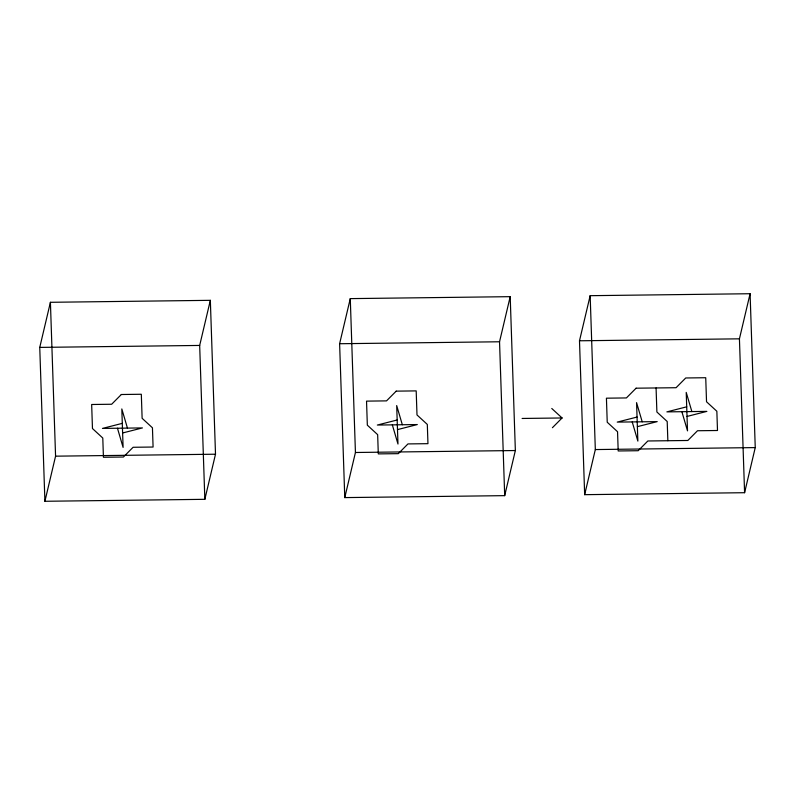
<?xml version="1.0" encoding="UTF-8"?>
<svg xmlns="http://www.w3.org/2000/svg" width="795" height="795" viewBox="0 0 795 795"><rect width="100%" height="100%" fill="white"/><g stroke="black" fill="none" stroke-linecap="round" stroke-linejoin="round"><path stroke-width="1.19" d="M39.75 347.405L50.413 302.299L210.337 300.331L215.505 454.213L204.842 499.32L44.908 501.277L39.75 347.405L199.674 345.437L210.337 300.331M44.908 501.277L55.571 456.171L50.413 302.299M339.614 343.728L350.277 298.622L510.201 296.664L515.359 450.536L504.696 495.643L344.772 497.6L339.614 343.728L499.538 341.771L510.201 296.664M344.772 497.6L355.435 452.494L350.277 298.622M579.495 340.787L590.158 295.68L750.092 293.723L755.25 447.595L744.587 492.701L584.663 494.669L579.495 340.787L739.43 338.829L750.092 293.723M584.663 494.669L595.326 449.563L590.158 295.68M552.416 427.71L562.085 417.971L551.77 408.481M122.291 423.357L102.466 428.416L142.444 427.919L122.619 432.977M397.162 419.989L377.337 425.047L417.315 424.56L397.49 429.608M637.053 417.057L617.228 422.105L657.207 421.618L637.381 426.667M686.711 406.821L666.876 411.88L706.864 411.383L687.029 416.441M522.106 418.458L562.085 417.971M55.571 456.171L215.505 454.213M355.435 452.494L515.359 450.536M595.326 449.563L755.25 447.595M691.869 411.572L686.224 392.402L687.516 430.87L681.871 411.691M642.211 421.797L636.566 402.628L637.858 441.096L632.214 421.926M402.33 424.739L396.685 405.569L397.977 444.037L392.333 424.858M127.448 428.108L121.814 408.938L123.096 447.406L117.461 428.227M739.43 338.829L744.587 492.701M667.85 440.728L667.204 421.499L656.889 411.999L656.074 387.96M499.538 341.771L504.696 495.643M199.674 345.437L204.842 499.32M121.327 394.509L111.658 404.248L91.663 404.496L92.468 428.535L102.784 438.035L103.43 457.264L123.424 457.016L133.093 447.277L153.087 447.038L152.441 427.799L142.126 418.309L141.321 394.26L121.327 394.509M396.198 391.14L386.529 400.879L366.535 401.127L367.34 425.166L377.655 434.666L378.301 453.895L398.295 453.657L407.964 443.918L427.958 443.67L427.312 424.431L416.997 414.94L416.192 390.892L396.198 391.14M636.089 388.198L626.41 397.937L606.426 398.186L607.231 422.234L617.546 431.725L618.192 450.964L638.186 450.715L647.855 440.977L687.834 440.48L697.513 430.741L717.497 430.502L716.851 411.263L706.536 401.773L705.731 377.724L685.737 377.973L676.068 387.712L636.089 388.198"/></g></svg>
